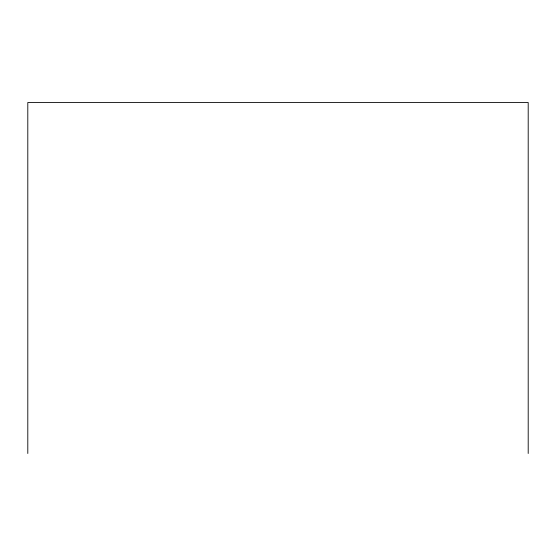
<?xml version="1.0" encoding="UTF-8"?>
<svg xmlns="http://www.w3.org/2000/svg" width="556" height="556" viewBox="0 0 556 556"><rect width="100%" height="100%" fill="white"/><g stroke="black" fill="none" stroke-linecap="round" stroke-linejoin="round"><path stroke-width="0.83" d="M528.2 453.487L528.2 102.512L27.8 102.512L27.8 453.487"/></g></svg>
